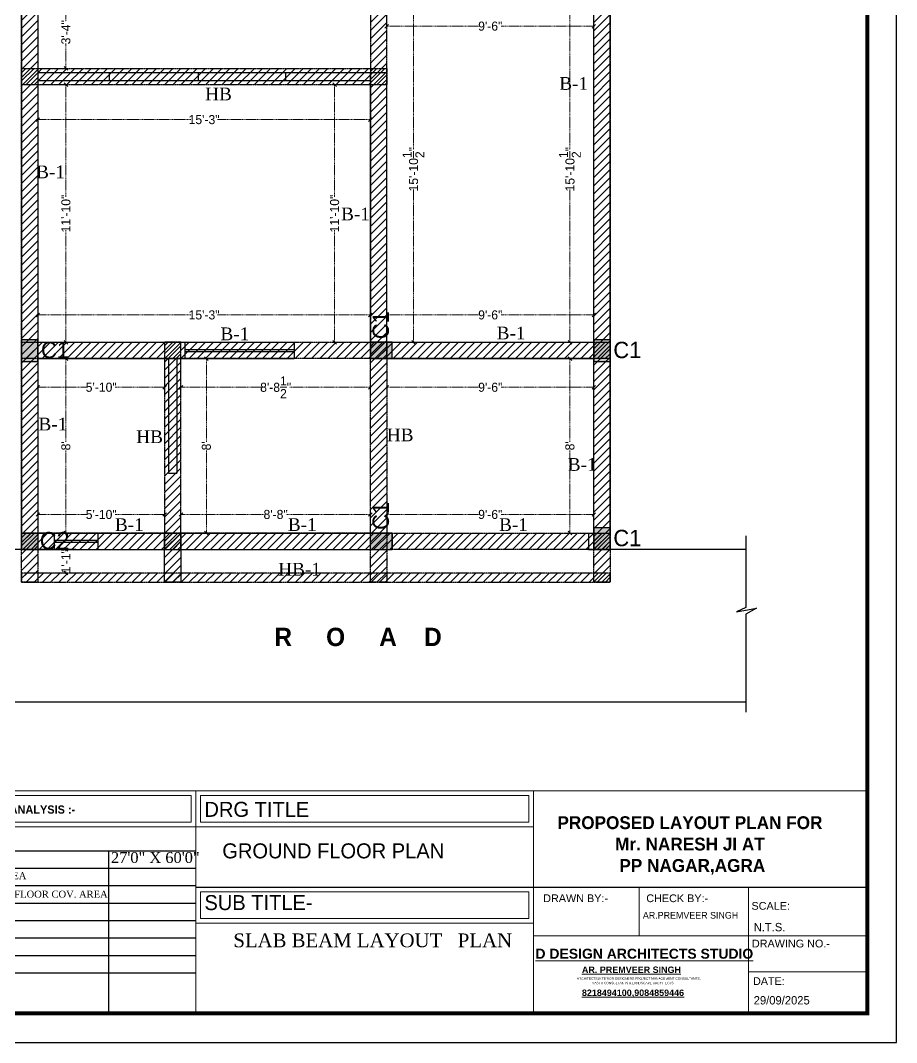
# Model space of a CAD drawing. Header units: millimetres. Extents: x -6808 to 215771, y -89660 to -16303.
# Drawn here: x 101114 to 101596, y -54457 to -53895 of the extents above; entities that cross this region are included whole.
import ezdxf

# ---------------------------------------------------------------- set-up
doc = ezdxf.new("R2010")
doc.units = ezdxf.units.MM
doc.header["$PDMODE"] = 35
for name, pattern in [('ACAD_ISO10W100', [18, 12, -3, 0, -3]), ('CENTER2', [1.125, 0.75, -0.125, 0.125, -0.125]), ('DASHED', [0.75, 0.5, -0.25])]:
    doc.linetypes.add(name, pattern=pattern)
doc.layers.get('0').update_dxf_attribs({"color": 8})
for name, color, linetype, lineweight in [('beam', 6, 'CENTER2', 30), ('col.center', 5, 'ACAD_ISO10W100', 15), ('column', 5, 'Continuous', 30), ('FORMAT LAAYER', 250, 'Continuous', 13)]:
    doc.layers.add(name, color=color, linetype=linetype, lineweight=lineweight)
doc.layers.add('Beam Text', color=6, linetype='Continuous')
doc.layers.add('FORMAT', color=7, linetype='Continuous')
doc.styles.add('cdim', font='arial.ttf')
doc.styles.add('HYPERMARTBORA0$0$SANSSERIFBOLD', font='sasb____.pfb', dxfattribs={"height": 0.2})
doc.styles.add('SAJ', font='eurr____.ttf')
doc.styles.get("Standard").update_dxf_attribs({"font": 'times.ttf'})
doc.styles.add('working', font='swissl.ttf')
doc.dimstyles.new('SAJ', dxfattribs={"dimtxt": 5, "dimasz": 2, "dimexe": 1, "dimexo": 1, "dimgap": 0.09375, "dimtad": 0, "dimdec": 1, "dimzin": 0, "dimdsep": 46, "dimlunit": 4, "dimtxsty": 'SAJ', "dimblk": 'OBLIQUE', "dimcen": 0.125, "dimdle": 0.375, "dimadec": 0, "dimazin": 0, "dimtfac": 1, "dimtdec": 1, "dimtofl": 0, "dimtmove": 0, "dimatfit": 3, "dimldrblk": 'OBLIQUE', "dimfxl": 1, "dimtolj": 1, "dimtzin": 0, "dimlwd": 5, "dimlwe": 5, "dimarcsym": 1})
pattern_1 = [(45, (2835.6205, -443.1885), (-2.24506403, 2.24506403), [])]
pattern_2 = [(45, (83481.934, -34885.1975), (-2.24506403, 2.24506403), [])]

# ---------------------------------------------------------------- blocks, each defined once
blk = doc.blocks.new('_Oblique')
at = {"color": 0, "linetype": 'ByBlock', "lineweight": -2}
blk.add_line((-0.5, -0.5), (0.5, 0.5), dxfattribs=at)
blk = doc.blocks.new('*D1902')
at = {"color": 0, "linetype": 'DASHED', "lineweight": 5, "transparency": 16777216}
for p, q in [((101113.36, -53465.97), (101089.65, -53465.97)), ((101090.65, -53465.6), (101090.65, -53816.92)), ((101090.65, -54186.35), (101090.65, -53835.02)), ((101113.36, -54185.97), (101089.65, -54185.97))]:
    blk.add_line(p, q, dxfattribs=at)
at = {"layer": 'Defpoints', "color": 0, "transparency": 16777216}
for p in [(101090.65, -53465.97), (101114.36, -53465.97), (101114.36, -54185.97)]:
    blk.add_point(p, dxfattribs=at)
at = {"color": 0, "lineweight": 5, "transparency": 16777216, "xscale": 2, "yscale": 2, "zscale": 2}
for p, rotation in [((101090.65, -53465.97), 90), ((101090.65, -54185.97), 270)]:
    blk.add_blockref('_Oblique', p, dxfattribs=dict(at, rotation=rotation))
at = {"color": 0, "transparency": 16777216, "insert": (101090.65, -53825.97), "char_height": 12, "attachment_point": 5, "rotation": 90, "style": 'SAJ'}
blk.add_mtext("\\A1;60'", dxfattribs=at)
blk = doc.blocks.new('c1')
at = {"layer": 'column'}
blk.add_hatch(color=256, dxfattribs=at).paths.add_polyline_path([(58376.49, -43564.36), (58385.49, -43564.36), (58385.49, -43552.36), (58376.49, -43552.36)])
for p, q in [((58376.49, -43552.36), (58376.49, -43564.36)), ((58376.49, -43552.36), (58385.49, -43552.36)), ((58385.49, -43564.36), (58385.49, -43552.36)), ((58376.49, -43564.36), (58385.49, -43564.36))]:
    blk.add_line(p, q, dxfattribs=at)
blk = doc.blocks.new('A$C32B276F4')
at = {"layer": 'column'}
blk.add_hatch(color=256, dxfattribs=at).paths.add_polyline_path([(9, 0), (9, 9), (0, 9), (0, 0)])
for p, q in [((0, 0), (0, 9)), ((0, 9), (9, 9)), ((9, 9), (9, 0)), ((9, 0), (0, 0))]:
    blk.add_line(p, q, dxfattribs=at)
at = {"layer": 'col.center', "linetype": 'ByBlock', "insert": (10.02, 9.59), "char_height": 9.6, "width": 293.6941, "attachment_point": 1, "style": 'SAJ'}
blk.add_mtext('\\A1;{\\fCentury Gothic|b0|i0|c0|p34;C2}', dxfattribs=at)
blk = doc.blocks.new('*D1869')
at = {"layer": 'Beam Text', "color": 0, "linetype": 'DASHED', "lineweight": 5, "transparency": 16777216}
for p, q in [((101416.2, -53881.1), (101416.2, -53965.86)), ((101428.36, -53881.47), (101415.2, -53881.47)), ((101416.2, -54072.35), (101416.2, -53987.58)), ((101428.36, -54071.97), (101415.2, -54071.97))]:
    blk.add_line(p, q, dxfattribs=at)
at = {"layer": 'Defpoints', "color": 0, "linetype": 'Continuous', "transparency": 16777216}
for p in [(101429.36, -53881.47), (101416.2, -54071.97), (101429.36, -54071.97)]:
    blk.add_point(p, dxfattribs=at)
at = {"layer": 'Beam Text', "color": 0, "linetype": 'Continuous', "lineweight": 5, "transparency": 16777216, "xscale": 2, "yscale": 2, "zscale": 2}
for p, rotation in [((101416.2, -53881.47), 90), ((101416.2, -54071.97), 270)]:
    blk.add_blockref('_Oblique', p, dxfattribs=dict(at, rotation=rotation))
at = {"layer": 'Beam Text', "color": 0, "linetype": 'Continuous', "lineweight": 18, "transparency": 16777216, "insert": (101416.2, -53976.72), "char_height": 5, "attachment_point": 5, "rotation": 90, "style": 'SAJ'}
blk.add_mtext('\\A1;15\'-10{\\H1x;\\S1/2;}"', dxfattribs=at)
blk = doc.blocks.new('*D1870')
at = {"layer": 'Beam Text', "color": 0, "linetype": 'DASHED', "lineweight": 5, "transparency": 16777216}
for p, q in [((101428.36, -54080.97), (101415.2, -54080.97)), ((101416.2, -54080.6), (101416.2, -54126.92)), ((101416.2, -54177.35), (101416.2, -54131.02)), ((101428.36, -54176.97), (101415.2, -54176.97))]:
    blk.add_line(p, q, dxfattribs=at)
at = {"layer": 'Defpoints', "color": 0, "linetype": 'Continuous', "transparency": 16777216}
for p in [(101429.36, -54080.97), (101416.2, -54176.97), (101429.36, -54176.97)]:
    blk.add_point(p, dxfattribs=at)
at = {"layer": 'Beam Text', "color": 0, "linetype": 'Continuous', "lineweight": 5, "transparency": 16777216, "xscale": 2, "yscale": 2, "zscale": 2}
for p, rotation in [((101416.2, -54080.97), 90), ((101416.2, -54176.97), 270)]:
    blk.add_blockref('_Oblique', p, dxfattribs=dict(at, rotation=rotation))
at = {"layer": 'Beam Text', "color": 0, "linetype": 'Continuous', "lineweight": 18, "transparency": 16777216, "insert": (101416.2, -54128.97), "char_height": 5, "attachment_point": 5, "rotation": 90, "style": 'SAJ'}
blk.add_mtext("\\A1;8'", dxfattribs=at)
blk = doc.blocks.new('*D1873')
at = {"layer": 'Beam Text', "color": 0, "linetype": 'DASHED', "lineweight": 5, "transparency": 16777216}
for p, q in [((101124.36, -53930.22), (101139.8, -53930.22)), ((101138.8, -53929.85), (101138.8, -53992.05)), ((101138.8, -54072.35), (101138.8, -54010.14)), ((101124.36, -54071.97), (101139.8, -54071.97))]:
    blk.add_line(p, q, dxfattribs=at)
at = {"layer": 'Defpoints', "color": 0, "linetype": 'Continuous', "transparency": 16777216}
for p in [(101123.36, -53930.22), (101123.36, -54071.97), (101138.8, -54071.97)]:
    blk.add_point(p, dxfattribs=at)
at = {"layer": 'Beam Text', "color": 0, "linetype": 'Continuous', "lineweight": 5, "transparency": 16777216, "xscale": 2, "yscale": 2, "zscale": 2}
for p, rotation in [((101138.8, -53930.22), 90), ((101138.8, -54071.97), 270)]:
    blk.add_blockref('_Oblique', p, dxfattribs=dict(at, rotation=rotation))
at = {"layer": 'Beam Text', "color": 0, "linetype": 'Continuous', "lineweight": 18, "transparency": 16777216, "insert": (101138.8, -54001.1), "char_height": 5, "attachment_point": 5, "rotation": 90, "style": 'SAJ'}
blk.add_mtext('\\A1;11\'-10"', dxfattribs=at)
blk = doc.blocks.new('*D1874')
at = {"layer": 'Beam Text', "color": 0, "linetype": 'DASHED', "lineweight": 5, "transparency": 16777216}
for p, q in [((101124.36, -54080.97), (101139.8, -54080.97)), ((101138.8, -54080.6), (101138.8, -54126.92)), ((101138.8, -54177.35), (101138.8, -54131.02)), ((101124.36, -54176.97), (101139.8, -54176.97))]:
    blk.add_line(p, q, dxfattribs=at)
at = {"layer": 'Defpoints', "color": 0, "linetype": 'Continuous', "transparency": 16777216}
for p in [(101123.36, -54080.97), (101123.36, -54176.97), (101138.8, -54176.97)]:
    blk.add_point(p, dxfattribs=at)
at = {"layer": 'Beam Text', "color": 0, "linetype": 'Continuous', "lineweight": 5, "transparency": 16777216, "xscale": 2, "yscale": 2, "zscale": 2}
for p, rotation in [((101138.8, -54080.97), 90), ((101138.8, -54176.97), 270)]:
    blk.add_blockref('_Oblique', p, dxfattribs=dict(at, rotation=rotation))
at = {"layer": 'Beam Text', "color": 0, "linetype": 'Continuous', "lineweight": 18, "transparency": 16777216, "insert": (101138.8, -54128.97), "char_height": 5, "attachment_point": 5, "rotation": 90, "style": 'SAJ'}
blk.add_mtext("\\A1;8'", dxfattribs=at)
blk = doc.blocks.new('*D1875')
at = {"layer": 'Beam Text', "color": 0, "linetype": 'DASHED', "lineweight": 5, "transparency": 16777216}
for p, q in [((101122.98, -54166.76), (101150.49, -54166.76)), ((101123.36, -54175.97), (101123.36, -54165.76)), ((101193.48, -54166.76), (101165.98, -54166.76)), ((101193.11, -54175.97), (101193.11, -54165.76))]:
    blk.add_line(p, q, dxfattribs=at)
at = {"layer": 'Defpoints', "color": 0, "linetype": 'Continuous', "transparency": 16777216}
for p in [(101193.11, -54166.76), (101123.36, -54176.97), (101193.11, -54176.97)]:
    blk.add_point(p, dxfattribs=at)
at = {"layer": 'Beam Text', "color": 0, "linetype": 'Continuous', "lineweight": 5, "transparency": 16777216, "xscale": 2, "yscale": 2, "zscale": 2, "rotation": 180}
blk.add_blockref('_Oblique', (101123.36, -54166.76), dxfattribs=at)
at = {"layer": 'Beam Text', "color": 0, "linetype": 'Continuous', "lineweight": 5, "transparency": 16777216, "xscale": 2, "yscale": 2, "zscale": 2}
blk.add_blockref('_Oblique', (101193.11, -54166.76), dxfattribs=at)
at = {"layer": 'Beam Text', "color": 0, "linetype": 'Continuous', "lineweight": 18, "transparency": 16777216, "insert": (101158.23, -54166.76), "char_height": 5, "attachment_point": 5, "style": 'SAJ'}
blk.add_mtext('\\A1;5\'-10"', dxfattribs=at)
blk = doc.blocks.new('*D1876')
at = {"layer": 'Beam Text', "color": 0, "linetype": 'DASHED', "lineweight": 5, "transparency": 16777216}
for p, q in [((101315.36, -54081.97), (101315.36, -54097.75)), ((101429.36, -54081.97), (101429.36, -54097.75)), ((101314.98, -54096.75), (101366.39, -54096.75)), ((101429.73, -54096.75), (101378.33, -54096.75))]:
    blk.add_line(p, q, dxfattribs=at)
at = {"layer": 'Defpoints', "color": 0, "linetype": 'Continuous', "transparency": 16777216}
for p in [(101315.36, -54080.97), (101429.36, -54080.97), (101429.36, -54096.75)]:
    blk.add_point(p, dxfattribs=at)
at = {"layer": 'Beam Text', "color": 0, "linetype": 'Continuous', "lineweight": 5, "transparency": 16777216, "xscale": 2, "yscale": 2, "zscale": 2, "rotation": 180}
blk.add_blockref('_Oblique', (101315.36, -54096.75), dxfattribs=at)
at = {"layer": 'Beam Text', "color": 0, "linetype": 'Continuous', "lineweight": 5, "transparency": 16777216, "xscale": 2, "yscale": 2, "zscale": 2}
blk.add_blockref('_Oblique', (101429.36, -54096.75), dxfattribs=at)
at = {"layer": 'Beam Text', "color": 0, "linetype": 'Continuous', "lineweight": 18, "transparency": 16777216, "insert": (101372.36, -54096.75), "char_height": 5, "attachment_point": 5, "style": 'SAJ'}
blk.add_mtext('\\A1;9\'-6"', dxfattribs=at)
blk = doc.blocks.new('*D1877')
at = {"layer": 'Beam Text', "color": 0, "linetype": 'DASHED', "lineweight": 5, "transparency": 16777216}
for p, q in [((101315.36, -53882.47), (101315.36, -53899)), ((101429.36, -53882.47), (101429.36, -53899)), ((101314.98, -53898), (101366.39, -53898)), ((101429.73, -53898), (101378.33, -53898))]:
    blk.add_line(p, q, dxfattribs=at)
at = {"layer": 'Defpoints', "color": 0, "linetype": 'Continuous', "transparency": 16777216}
for p in [(101315.36, -53881.47), (101429.36, -53881.47), (101429.36, -53898)]:
    blk.add_point(p, dxfattribs=at)
at = {"layer": 'Beam Text', "color": 0, "linetype": 'Continuous', "lineweight": 5, "transparency": 16777216, "xscale": 2, "yscale": 2, "zscale": 2, "rotation": 180}
blk.add_blockref('_Oblique', (101315.36, -53898), dxfattribs=at)
at = {"layer": 'Beam Text', "color": 0, "linetype": 'Continuous', "lineweight": 5, "transparency": 16777216, "xscale": 2, "yscale": 2, "zscale": 2}
blk.add_blockref('_Oblique', (101429.36, -53898), dxfattribs=at)
at = {"layer": 'Beam Text', "color": 0, "linetype": 'Continuous', "lineweight": 18, "transparency": 16777216, "insert": (101372.36, -53898), "char_height": 5, "attachment_point": 5, "style": 'SAJ'}
blk.add_mtext('\\A1;9\'-6"', dxfattribs=at)
blk = doc.blocks.new('*D1878')
at = {"layer": 'Beam Text', "color": 0, "linetype": 'DASHED', "lineweight": 5, "transparency": 16777216}
for p, q in [((101123.36, -53931.22), (101123.36, -53950.44)), ((101306.36, -53931.22), (101306.36, -53950.44)), ((101122.98, -53949.44), (101207.57, -53949.44)), ((101306.73, -53949.44), (101222.14, -53949.44))]:
    blk.add_line(p, q, dxfattribs=at)
at = {"layer": 'Defpoints', "color": 0, "linetype": 'Continuous', "transparency": 16777216}
for p in [(101123.36, -53930.22), (101306.36, -53930.22), (101306.36, -53949.44)]:
    blk.add_point(p, dxfattribs=at)
at = {"layer": 'Beam Text', "color": 0, "linetype": 'Continuous', "lineweight": 5, "transparency": 16777216, "xscale": 2, "yscale": 2, "zscale": 2, "rotation": 180}
blk.add_blockref('_Oblique', (101123.36, -53949.44), dxfattribs=at)
at = {"layer": 'Beam Text', "color": 0, "linetype": 'Continuous', "lineweight": 5, "transparency": 16777216, "xscale": 2, "yscale": 2, "zscale": 2}
blk.add_blockref('_Oblique', (101306.36, -53949.44), dxfattribs=at)
at = {"layer": 'Beam Text', "color": 0, "linetype": 'Continuous', "lineweight": 18, "transparency": 16777216, "insert": (101214.86, -53949.44), "char_height": 5, "attachment_point": 5, "style": 'SAJ'}
blk.add_mtext('\\A1;15\'-3"', dxfattribs=at)
blk = doc.blocks.new('*D1879')
at = {"layer": 'Beam Text', "color": 0, "linetype": 'DASHED', "lineweight": 5, "transparency": 16777216}
for p, q in [((101305.36, -53930.22), (101285.7, -53930.22)), ((101286.7, -53929.85), (101286.7, -53992.05)), ((101286.7, -54072.35), (101286.7, -54010.14)), ((101305.36, -54071.97), (101285.7, -54071.97))]:
    blk.add_line(p, q, dxfattribs=at)
at = {"layer": 'Defpoints', "color": 0, "linetype": 'Continuous', "transparency": 16777216}
for p in [(101306.36, -53930.22), (101286.7, -54071.97), (101306.36, -54071.97)]:
    blk.add_point(p, dxfattribs=at)
at = {"layer": 'Beam Text', "color": 0, "linetype": 'Continuous', "lineweight": 5, "transparency": 16777216, "xscale": 2, "yscale": 2, "zscale": 2}
for p, rotation in [((101286.7, -53930.22), 90), ((101286.7, -54071.97), 270)]:
    blk.add_blockref('_Oblique', p, dxfattribs=dict(at, rotation=rotation))
at = {"layer": 'Beam Text', "color": 0, "linetype": 'Continuous', "lineweight": 18, "transparency": 16777216, "insert": (101286.7, -54001.1), "char_height": 5, "attachment_point": 5, "rotation": 90, "style": 'SAJ'}
blk.add_mtext('\\A1;11\'-10"', dxfattribs=at)
blk = doc.blocks.new('*D1880')
at = {"layer": 'Beam Text', "color": 0, "linetype": 'DASHED', "lineweight": 5, "transparency": 16777216}
for p, q in [((101330.11, -53881.1), (101330.11, -53965.86)), ((101316.36, -53881.47), (101331.11, -53881.47)), ((101330.11, -54072.35), (101330.11, -53987.58)), ((101316.36, -54071.97), (101331.11, -54071.97))]:
    blk.add_line(p, q, dxfattribs=at)
at = {"layer": 'Defpoints', "color": 0, "linetype": 'Continuous', "transparency": 16777216}
for p in [(101315.36, -53881.47), (101315.36, -54071.97), (101330.11, -54071.97)]:
    blk.add_point(p, dxfattribs=at)
at = {"layer": 'Beam Text', "color": 0, "linetype": 'Continuous', "lineweight": 5, "transparency": 16777216, "xscale": 2, "yscale": 2, "zscale": 2}
for p, rotation in [((101330.11, -53881.47), 90), ((101330.11, -54071.97), 270)]:
    blk.add_blockref('_Oblique', p, dxfattribs=dict(at, rotation=rotation))
at = {"layer": 'Beam Text', "color": 0, "linetype": 'Continuous', "lineweight": 18, "transparency": 16777216, "insert": (101330.11, -53976.72), "char_height": 5, "attachment_point": 5, "rotation": 90, "style": 'SAJ'}
blk.add_mtext('\\A1;15\'-10{\\H1x;\\S1/2;}"', dxfattribs=at)
blk = doc.blocks.new('*D1890')
at = {"layer": 'Beam Text', "color": 0, "linetype": 'DASHED', "lineweight": 5, "transparency": 16777216}
for p, q in [((101138.8, -53881.1), (101138.8, -53895.36)), ((101124.36, -53881.47), (101139.8, -53881.47)), ((101138.8, -53921.6), (101138.8, -53907.33)), ((101124.36, -53921.22), (101139.8, -53921.22))]:
    blk.add_line(p, q, dxfattribs=at)
at = {"layer": 'Defpoints', "color": 0, "linetype": 'Continuous', "transparency": 16777216}
for p in [(101123.36, -53881.47), (101123.36, -53921.22), (101138.8, -53921.22)]:
    blk.add_point(p, dxfattribs=at)
at = {"layer": 'Beam Text', "color": 0, "linetype": 'Continuous', "lineweight": 5, "transparency": 16777216, "xscale": 2, "yscale": 2, "zscale": 2}
for p, rotation in [((101138.8, -53881.47), 90), ((101138.8, -53921.22), 270)]:
    blk.add_blockref('_Oblique', p, dxfattribs=dict(at, rotation=rotation))
at = {"layer": 'Beam Text', "color": 0, "linetype": 'Continuous', "lineweight": 18, "transparency": 16777216, "insert": (101138.8, -53901.35), "char_height": 5, "attachment_point": 5, "rotation": 90, "style": 'SAJ'}
blk.add_mtext('\\A1;3\'-4"', dxfattribs=at)
blk = doc.blocks.new('*D1892')
at = {"layer": 'Beam Text', "color": 0, "linetype": 'DASHED', "lineweight": 5, "transparency": 16777216}
for p, q in [((101122.98, -54056.93), (101207.57, -54056.93)), ((101123.36, -54070.97), (101123.36, -54055.93)), ((101306.73, -54056.93), (101222.14, -54056.93)), ((101306.36, -54070.97), (101306.36, -54055.93))]:
    blk.add_line(p, q, dxfattribs=at)
at = {"layer": 'Defpoints', "color": 0, "linetype": 'Continuous', "transparency": 16777216}
for p in [(101306.36, -54056.93), (101123.36, -54071.97), (101306.36, -54071.97)]:
    blk.add_point(p, dxfattribs=at)
at = {"layer": 'Beam Text', "color": 0, "linetype": 'Continuous', "lineweight": 5, "transparency": 16777216, "xscale": 2, "yscale": 2, "zscale": 2, "rotation": 180}
blk.add_blockref('_Oblique', (101123.36, -54056.93), dxfattribs=at)
at = {"layer": 'Beam Text', "color": 0, "linetype": 'Continuous', "lineweight": 5, "transparency": 16777216, "xscale": 2, "yscale": 2, "zscale": 2}
blk.add_blockref('_Oblique', (101306.36, -54056.93), dxfattribs=at)
at = {"layer": 'Beam Text', "color": 0, "linetype": 'Continuous', "lineweight": 18, "transparency": 16777216, "insert": (101214.86, -54056.93), "char_height": 5, "attachment_point": 5, "style": 'SAJ'}
blk.add_mtext('\\A1;15\'-3"', dxfattribs=at)
blk = doc.blocks.new('*D1893')
at = {"layer": 'Beam Text', "color": 0, "linetype": 'DASHED', "lineweight": 5, "transparency": 16777216}
for p, q in [((101314.98, -54056.93), (101366.39, -54056.93)), ((101315.36, -54070.97), (101315.36, -54055.93)), ((101429.73, -54056.93), (101378.33, -54056.93)), ((101429.36, -54070.97), (101429.36, -54055.93))]:
    blk.add_line(p, q, dxfattribs=at)
at = {"layer": 'Defpoints', "color": 0, "linetype": 'Continuous', "transparency": 16777216}
for p in [(101429.36, -54056.93), (101315.36, -54071.97), (101429.36, -54071.97)]:
    blk.add_point(p, dxfattribs=at)
at = {"layer": 'Beam Text', "color": 0, "linetype": 'Continuous', "lineweight": 5, "transparency": 16777216, "xscale": 2, "yscale": 2, "zscale": 2, "rotation": 180}
blk.add_blockref('_Oblique', (101315.36, -54056.93), dxfattribs=at)
at = {"layer": 'Beam Text', "color": 0, "linetype": 'Continuous', "lineweight": 5, "transparency": 16777216, "xscale": 2, "yscale": 2, "zscale": 2}
blk.add_blockref('_Oblique', (101429.36, -54056.93), dxfattribs=at)
at = {"layer": 'Beam Text', "color": 0, "linetype": 'Continuous', "lineweight": 18, "transparency": 16777216, "insert": (101372.36, -54056.93), "char_height": 5, "attachment_point": 5, "style": 'SAJ'}
blk.add_mtext('\\A1;9\'-6"', dxfattribs=at)
blk = doc.blocks.new('*D1894')
at = {"layer": 'Beam Text', "color": 0, "linetype": 'DASHED', "lineweight": 5, "transparency": 16777216}
for p, q in [((101202.11, -54081.97), (101202.11, -54097.75)), ((101306.36, -54081.97), (101306.36, -54097.75)), ((101201.73, -54096.75), (101246.47, -54096.75)), ((101306.73, -54096.75), (101261.99, -54096.75))]:
    blk.add_line(p, q, dxfattribs=at)
at = {"layer": 'Defpoints', "color": 0, "linetype": 'Continuous', "transparency": 16777216}
for p in [(101202.11, -54080.97), (101306.36, -54080.97), (101306.36, -54096.75)]:
    blk.add_point(p, dxfattribs=at)
at = {"layer": 'Beam Text', "color": 0, "linetype": 'Continuous', "lineweight": 5, "transparency": 16777216, "xscale": 2, "yscale": 2, "zscale": 2, "rotation": 180}
blk.add_blockref('_Oblique', (101202.11, -54096.75), dxfattribs=at)
at = {"layer": 'Beam Text', "color": 0, "linetype": 'Continuous', "lineweight": 5, "transparency": 16777216, "xscale": 2, "yscale": 2, "zscale": 2}
blk.add_blockref('_Oblique', (101306.36, -54096.75), dxfattribs=at)
at = {"layer": 'Beam Text', "color": 0, "linetype": 'Continuous', "lineweight": 18, "transparency": 16777216, "insert": (101254.23, -54096.75), "char_height": 5, "attachment_point": 5, "style": 'SAJ'}
blk.add_mtext('\\A1;8\'-8{\\H1x;\\S1/2;}"', dxfattribs=at)
blk = doc.blocks.new('*D1895')
at = {"layer": 'Beam Text', "color": 0, "linetype": 'DASHED', "lineweight": 5, "transparency": 16777216}
for p, q in [((101203.11, -54080.97), (101217.12, -54080.97)), ((101216.12, -54080.6), (101216.12, -54126.92)), ((101216.12, -54177.35), (101216.12, -54131.02)), ((101203.11, -54176.97), (101217.12, -54176.97))]:
    blk.add_line(p, q, dxfattribs=at)
at = {"layer": 'Defpoints', "color": 0, "linetype": 'Continuous', "transparency": 16777216}
for p in [(101202.11, -54080.97), (101202.11, -54176.97), (101216.12, -54176.97)]:
    blk.add_point(p, dxfattribs=at)
at = {"layer": 'Beam Text', "color": 0, "linetype": 'Continuous', "lineweight": 5, "transparency": 16777216, "xscale": 2, "yscale": 2, "zscale": 2}
for p, rotation in [((101216.12, -54080.97), 90), ((101216.12, -54176.97), 270)]:
    blk.add_blockref('_Oblique', p, dxfattribs=dict(at, rotation=rotation))
at = {"layer": 'Beam Text', "color": 0, "linetype": 'Continuous', "lineweight": 18, "transparency": 16777216, "insert": (101216.12, -54128.97), "char_height": 5, "attachment_point": 5, "rotation": 90, "style": 'SAJ'}
blk.add_mtext("\\A1;8'", dxfattribs=at)
blk = doc.blocks.new('*D1896')
at = {"layer": 'Beam Text', "color": 0, "linetype": 'DASHED', "lineweight": 5, "transparency": 16777216}
for p, q in [((101123.36, -54081.97), (101123.36, -54097.75)), ((101193.11, -54081.97), (101193.11, -54097.75)), ((101122.98, -54096.75), (101150.49, -54096.75)), ((101193.48, -54096.75), (101165.98, -54096.75))]:
    blk.add_line(p, q, dxfattribs=at)
at = {"layer": 'Defpoints', "color": 0, "linetype": 'Continuous', "transparency": 16777216}
for p in [(101123.36, -54080.97), (101193.11, -54080.97), (101193.11, -54096.75)]:
    blk.add_point(p, dxfattribs=at)
at = {"layer": 'Beam Text', "color": 0, "linetype": 'Continuous', "lineweight": 5, "transparency": 16777216, "xscale": 2, "yscale": 2, "zscale": 2, "rotation": 180}
blk.add_blockref('_Oblique', (101123.36, -54096.75), dxfattribs=at)
at = {"layer": 'Beam Text', "color": 0, "linetype": 'Continuous', "lineweight": 5, "transparency": 16777216, "xscale": 2, "yscale": 2, "zscale": 2}
blk.add_blockref('_Oblique', (101193.11, -54096.75), dxfattribs=at)
at = {"layer": 'Beam Text', "color": 0, "linetype": 'Continuous', "lineweight": 18, "transparency": 16777216, "insert": (101158.23, -54096.75), "char_height": 5, "attachment_point": 5, "style": 'SAJ'}
blk.add_mtext('\\A1;5\'-10"', dxfattribs=at)
blk = doc.blocks.new('*D1897')
at = {"layer": 'Beam Text', "color": 0, "linetype": 'DASHED', "lineweight": 5, "transparency": 16777216}
for p, q in [((101201.73, -54166.76), (101248.29, -54166.76)), ((101202.11, -54175.97), (101202.11, -54165.76)), ((101306.73, -54166.76), (101260.18, -54166.76)), ((101306.36, -54175.97), (101306.36, -54165.76))]:
    blk.add_line(p, q, dxfattribs=at)
at = {"layer": 'Defpoints', "color": 0, "linetype": 'Continuous', "transparency": 16777216}
for p in [(101202.11, -54166.76), (101202.11, -54176.97), (101306.36, -54176.97)]:
    blk.add_point(p, dxfattribs=at)
at = {"layer": 'Beam Text', "color": 0, "linetype": 'Continuous', "lineweight": 5, "transparency": 16777216, "xscale": 2, "yscale": 2, "zscale": 2, "rotation": 180}
blk.add_blockref('_Oblique', (101202.11, -54166.76), dxfattribs=at)
at = {"layer": 'Beam Text', "color": 0, "linetype": 'Continuous', "lineweight": 5, "transparency": 16777216, "xscale": 2, "yscale": 2, "zscale": 2}
blk.add_blockref('_Oblique', (101306.36, -54166.76), dxfattribs=at)
at = {"layer": 'Beam Text', "color": 0, "linetype": 'Continuous', "lineweight": 18, "transparency": 16777216, "insert": (101254.23, -54166.76), "char_height": 5, "attachment_point": 5, "style": 'SAJ'}
blk.add_mtext('\\A1;8\'-8"', dxfattribs=at)
blk = doc.blocks.new('*D1898')
at = {"layer": 'Beam Text', "color": 0, "linetype": 'DASHED', "lineweight": 5, "transparency": 16777216}
for p, q in [((101314.98, -54166.76), (101366.39, -54166.76)), ((101315.36, -54175.97), (101315.36, -54165.76)), ((101429.73, -54166.76), (101378.33, -54166.76)), ((101429.36, -54175.97), (101429.36, -54165.76))]:
    blk.add_line(p, q, dxfattribs=at)
at = {"layer": 'Defpoints', "color": 0, "linetype": 'Continuous', "transparency": 16777216}
for p in [(101315.36, -54166.76), (101315.36, -54176.97), (101429.36, -54176.97)]:
    blk.add_point(p, dxfattribs=at)
at = {"layer": 'Beam Text', "color": 0, "linetype": 'Continuous', "lineweight": 5, "transparency": 16777216, "xscale": 2, "yscale": 2, "zscale": 2, "rotation": 180}
blk.add_blockref('_Oblique', (101315.36, -54166.76), dxfattribs=at)
at = {"layer": 'Beam Text', "color": 0, "linetype": 'Continuous', "lineweight": 5, "transparency": 16777216, "xscale": 2, "yscale": 2, "zscale": 2}
blk.add_blockref('_Oblique', (101429.36, -54166.76), dxfattribs=at)
at = {"layer": 'Beam Text', "color": 0, "linetype": 'Continuous', "lineweight": 18, "transparency": 16777216, "insert": (101372.36, -54166.76), "char_height": 5, "attachment_point": 5, "style": 'SAJ'}
blk.add_mtext('\\A1;9\'-6"', dxfattribs=at)
blk = doc.blocks.new('*D1900')
at = {"layer": 'Beam Text', "color": 0, "linetype": 'DASHED', "lineweight": 5, "transparency": 16777216}
for p, q in [((101124.36, -54185.97), (101139.8, -54185.97)), ((101138.8, -54185.6), (101138.8, -54186.95)), ((101124.36, -54198.97), (101139.8, -54198.97)), ((101138.8, -54199.35), (101138.8, -54197.99))]:
    blk.add_line(p, q, dxfattribs=at)
at = {"layer": 'Defpoints', "color": 0, "linetype": 'Continuous', "transparency": 16777216}
for p in [(101123.36, -54185.97), (101123.36, -54198.97), (101138.8, -54198.97)]:
    blk.add_point(p, dxfattribs=at)
at = {"layer": 'Beam Text', "color": 0, "linetype": 'Continuous', "lineweight": 5, "transparency": 16777216, "xscale": 2, "yscale": 2, "zscale": 2}
for p, rotation in [((101138.8, -54185.97), 90), ((101138.8, -54198.97), 270)]:
    blk.add_blockref('_Oblique', p, dxfattribs=dict(at, rotation=rotation))
at = {"layer": 'Beam Text', "color": 0, "linetype": 'Continuous', "lineweight": 18, "transparency": 16777216, "insert": (101138.8, -54192.47), "char_height": 5, "attachment_point": 5, "rotation": 90, "style": 'SAJ'}
blk.add_mtext('\\A1;1\'-1"', dxfattribs=at)

msp = doc.modelspace()

# ---------------------------------------------------------------- hatches: boundary and pattern name
at = {"layer": 'beam', "linetype": 'Continuous', "lineweight": 18}
h = msp.add_hatch(dxfattribs=at)
h.set_pattern_fill('ANSI31', color=256, style=0)
h.set_pattern_definition(pattern_1)
h.paths.add_polyline_path([(101123.358, -53465.97), (101114.358, -53465.97), (101114.358, -54185.97), (101123.358, -54185.97)])
h = msp.add_hatch(dxfattribs=at)
h.set_pattern_fill('ANSI31', color=256, style=0)
h.set_pattern_definition(pattern_2)
h.paths.add_polyline_path([(101438.358, -53465.97), (101429.358, -53465.97), (101429.358, -54185.97), (101438.358, -54185.97)])
h = msp.add_hatch(dxfattribs=at)
h.set_pattern_fill('ANSI31', color=256, style=0)
h.set_pattern_definition(pattern_1)
h.paths.add_polyline_path([(101315.358, -53872.47), (101306.358, -53872.47), (101306.358, -54080.97), (101315.358, -54080.97)])
h = msp.add_hatch(dxfattribs=at)
h.set_pattern_fill('ANSI31', color=252, style=0)
h.set_pattern_definition(pattern_2)
h.paths.add_polyline_path([(101114.358, -53921.22), (101114.358, -53930.22), (101315.358, -53930.22), (101315.358, -53921.22)])
h = msp.add_hatch(dxfattribs=at)
h.set_pattern_fill('ANSI31', color=256, style=0)
h.set_pattern_definition(pattern_1)
h.paths.add_polyline_path([(101438.358, -54071.97), (101114.358, -54071.97), (101114.358, -54080.97), (101438.358, -54080.97)])
h = msp.add_hatch(dxfattribs=at)
h.set_pattern_fill('ANSI31', color=252, style=0)
h.set_pattern_definition(pattern_2)
h.paths.add_polyline_path([(101202.108, -54071.97), (101193.108, -54071.97), (101193.108, -54185.97), (101202.108, -54185.97)])
h = msp.add_hatch(dxfattribs=at)
h.set_pattern_fill('ANSI31', color=252, style=0)
h.set_pattern_definition([(45, (2479.6216, -443.1885), (-2.24506403, 2.24506403), [])])
h.paths.add_polyline_path([(101315.358, -54071.97), (101306.358, -54071.97), (101306.358, -54203.97), (101315.358, -54203.97)])
h = msp.add_hatch(dxfattribs=at)
h.set_pattern_fill('ANSI31', color=256, style=0)
h.set_pattern_definition(pattern_1)
h.paths.add_polyline_path([(101318.358, -54176.97), (101114.358, -54176.97), (101114.358, -54185.97), (101318.358, -54185.97)])
h = msp.add_hatch(dxfattribs=at)
h.set_pattern_fill('ANSI31', color=252, style=0)
h.set_pattern_definition(pattern_2)
h.paths.add_polyline_path([(101123.358, -54176.97), (101114.358, -54176.97), (101114.358, -54203.97), (101123.358, -54203.97)])
h = msp.add_hatch(dxfattribs=at)
h.set_pattern_fill('ANSI31', color=252, style=0)
h.set_pattern_definition([(45, (2914.3705, -397.477), (-2.24506403, 2.24506403), [])])
h.paths.add_polyline_path([(101202.108, -54176.97), (101193.108, -54176.97), (101193.108, -54203.97), (101202.108, -54203.97)])
h = msp.add_hatch(dxfattribs=at)
h.set_pattern_fill('ANSI31', color=256, style=0)
h.set_pattern_definition(pattern_1)
h.paths.add_polyline_path([(101438.358, -54176.97), (101318.358, -54176.97), (101318.358, -54185.97), (101438.358, -54185.97)])
h = msp.add_hatch(dxfattribs=at)
h.set_pattern_fill('ANSI31', color=252, style=0)
h.set_pattern_definition([(45, (3150.6205, -397.477), (-2.24506403, 2.24506403), [])])
h.paths.add_polyline_path([(101438.358, -54176.97), (101429.358, -54176.97), (101429.358, -54203.97), (101438.358, -54203.97)])
h = msp.add_hatch(dxfattribs=at)
h.set_pattern_fill('ANSI31', color=252, style=0)
h.set_pattern_definition(pattern_2)
h.paths.add_polyline_path([(101438.358, -54198.97), (101114.358, -54198.97), (101114.358, -54203.97), (101438.358, -54203.97)])

# ---------------------------------------------------------------- linework, layer by layer
for p, q in [((101123.358, -53474.97), (101123.358, -54176.97)), ((101429.358, -54176.97), (101429.358, -53474.97)), ((101123.358, -53923.47), (101211.858, -53923.47)), ((101162.701, -53923.47), (101162.701, -53927.97)), ((101211.858, -53927.97), (101211.858, -53923.47)), ((101211.858, -53923.47), (101259.858, -53923.47)), ((101259.858, -53923.47), (101306.358, -53923.47)), ((101259.858, -53927.97), (101259.858, -53923.47)), ((101306.358, -54071.97), (101306.358, -53923.47)), ((101306.358, -53923.47), (101315.358, -53923.47)), ((101315.358, -54080.97), (101315.358, -53923.47)), ((101123.358, -53927.97), (101211.858, -53927.97)), ((101211.858, -53927.97), (101259.858, -53927.97)), ((101259.858, -53927.97), (101306.358, -53927.97)), ((101123.358, -54071.97), (101204.358, -54071.97)), ((101204.358, -54080.97), (101204.358, -54071.97)), ((101204.358, -54071.97), (101264.358, -54071.97)), ((101264.358, -54071.97), (101264.358, -54080.97)), ((101306.358, -54071.97), (101306.358, -54080.97)), ((101315.358, -54071.97), (101429.358, -54071.97)), ((101204.358, -54075.97), (101264.358, -54075.97)), ((101204.358, -54076.97), (101264.358, -54076.97)), ((101123.358, -54080.97), (101204.358, -54080.97)), ((101195.358, -54080.97), (101195.358, -54143.97)), ((101199.858, -54080.97), (101199.858, -54143.97)), ((101204.358, -54080.97), (101264.358, -54080.97)), ((101306.358, -54080.97), (101315.358, -54080.97)), ((101315.358, -54080.97), (101429.358, -54080.97)), ((101195.358, -54143.97), (101199.858, -54143.97)), ((101123.358, -54176.97), (101132.358, -54176.97)), ((101132.358, -54176.97), (101132.358, -54185.97)), ((101132.358, -54176.97), (101156.358, -54176.97)), ((101156.358, -54176.97), (101318.358, -54176.97)), ((101156.358, -54176.97), (101156.358, -54185.97)), ((101318.358, -54176.97), (101318.358, -54185.97)), ((101426.358, -54176.97), (101429.358, -54176.97)), ((101426.358, -54176.97), (101426.358, -54185.97)), ((101132.358, -54180.97), (101156.358, -54180.97)), ((101132.358, -54181.97), (101156.358, -54181.97)), ((101132.358, -54185.97), (101156.358, -54185.97))]:
    msp.add_line(p, q)
for points in [[(101426.358, -54185.97), (101438.358, -54185.97), (101438.358, -53465.97), (101114.358, -53465.97), (101114.358, -54185.97), (101132.358, -54185.97)], [(101512.968, -54178.454), (101512.968, -54218.011), (101507.794, -54220.407), (101518.83, -54218.222), (101512.999, -54221.677), (101512.999, -54275.595)], [(101144.358, -54185.97), (101073.154, -54185.97)], [(101156.358, -54185.97), (101318.358, -54185.97)], [(101512.968, -54185.97), (101437.346, -54185.97)], [(101512.999, -54269.97), (101073.185, -54269.97)]]:
    msp.add_lwpolyline(points)
msp.add_lwpolyline([(101193.108, -54176.97), (101202.108, -54176.97), (101202.108, -54203.97), (101193.108, -54203.97)], close=True)
at = {"layer": 'beam'}
for points in [[(101114.358, -53465.97), (101123.358, -53465.97), (101123.358, -54185.97), (101114.358, -54185.97)], [(101429.358, -53465.97), (101438.358, -53465.97), (101438.358, -54185.97), (101429.358, -54185.97)], [(101306.358, -54080.97), (101315.358, -54080.97), (101315.358, -53872.47), (101306.358, -53872.47)], [(101114.358, -54071.97), (101438.358, -54071.97), (101438.358, -54080.97), (101114.358, -54080.97)], [(101114.358, -54185.97), (101318.358, -54185.97), (101318.358, -54176.97), (101114.358, -54176.97)], [(101318.358, -54176.97), (101438.358, -54176.97), (101438.358, -54185.97), (101318.358, -54185.97)]]:
    msp.add_lwpolyline(points, close=True, dxfattribs=at)
at = {"layer": 'beam', "color": 252}
for points in [[(101114.358, -53921.22), (101315.358, -53921.22), (101315.358, -53930.22), (101114.358, -53930.22)], [(101193.108, -54185.97), (101202.108, -54185.97), (101202.108, -54071.97), (101193.108, -54071.97)], [(101306.358, -54071.97), (101315.358, -54071.97), (101315.358, -54203.97), (101306.358, -54203.97)], [(101114.358, -54176.97), (101123.358, -54176.97), (101123.358, -54203.97), (101114.358, -54203.97)], [(101429.358, -54176.97), (101438.358, -54176.97), (101438.358, -54203.97), (101429.358, -54203.97)], [(101114.358, -54203.97), (101438.358, -54203.97), (101438.358, -54198.97), (101114.358, -54198.97)]]:
    msp.add_lwpolyline(points, close=True, dxfattribs=at)
at = {"layer": 'FORMAT', "lineweight": 18}
msp.add_line((101210.33, -54338.647), (101210.33, -54318.822), dxfattribs=at)
at = {"layer": 'FORMAT', "linetype": 'ByBlock'}
for p, q in [((100952.614, -54351.814), (101210.33, -54351.814)), ((100952.614, -54361.418), (101210.33, -54361.418)), ((100952.614, -54371.022), (101210.33, -54371.022)), ((100952.614, -54380.626), (101210.33, -54380.626)), ((100952.614, -54390.23), (101210.33, -54390.23)), ((100952.614, -54399.835), (101210.33, -54399.835)), ((100952.614, -54409.439), (101210.33, -54409.439)), ((100952.614, -54419.043), (101210.33, -54419.043))]:
    msp.add_line(p, q, dxfattribs=at)
at = {"layer": 'FORMAT'}
msp.add_line((101162.504, -54441.313), (101162.504, -54351.814), dxfattribs=at)
at = {"layer": 'FORMAT', "ltscale": 2}
msp.add_line((101210.33, -54371.785), (101579.888, -54371.785), dxfattribs=at)
at = {"layer": 'FORMAT', "lineweight": 13, "ltscale": 20}
for p, q in [((101454.224, -54371.785), (101454.224, -54398.727)), ((101514.394, -54418.392), (101579.888, -54418.392))]:
    msp.add_line(p, q, dxfattribs=at)
at = {"layer": 'FORMAT', "color": 0}
msp.add_lwpolyline([(100832.127, -53372.74), (100832.127, -54457.39), (101595.965, -54457.39), (101595.965, -53372.74)], close=True, dxfattribs=at)
msp.add_lwpolyline([(100832.127, -53372.74), (100832.127, -54457.39), (101595.965, -54457.39), (101595.965, -53372.74)], close=True, dxfattribs=at)
at = {"layer": 'FORMAT', "color": 0, "const_width": 2.24}
msp.add_lwpolyline([(100848.204, -53388.817), (100848.204, -54441.313), (101579.888, -54441.313), (101579.888, -53388.817)], close=True, dxfattribs=at)
msp.add_lwpolyline([(100848.204, -53388.817), (100848.204, -54441.313), (101579.888, -54441.313), (101579.888, -53388.817)], close=True, dxfattribs=at)
at = {"layer": 'FORMAT', "ltscale": 2, "const_width": 0.559}
for points in [[(100952.098, -54318.822), (100952.098, -54441.313), (100848.204, -54441.313), (100848.204, -54318.822), (101579.888, -54318.822)], [(101210.33, -54441.313), (101210.33, -54318.822)]]:
    msp.add_lwpolyline(points, dxfattribs=at)
at = {"layer": 'FORMAT', "lineweight": 18}
for points in [[(101396.147, -54338.647), (100952.098, -54338.647), (100952.098, -54318.822), (101396.147, -54318.822)], [(101396.147, -54318.822), (101396.147, -54338.647)]]:
    msp.add_lwpolyline(points, dxfattribs=at)
at = {"layer": 'FORMAT', "const_width": 0.559}
msp.add_lwpolyline([(101396.147, -54441.313), (101396.147, -54318.822)], dxfattribs=at)
at = {"layer": 'FORMAT', "lineweight": 18}
for points in [[(101083.774, -54321.382), (101207.77, -54321.382), (101207.77, -54336.086), (101083.774, -54336.086)], [(101212.89, -54321.382), (101393.586, -54321.382), (101393.586, -54336.086), (101212.89, -54336.086)], [(101210.33, -54371.785), (101396.147, -54371.785), (101396.147, -54391.61), (101210.33, -54391.61)], [(101212.89, -54374.346), (101393.586, -54374.346), (101393.586, -54389.049), (101212.89, -54389.049)]]:
    msp.add_lwpolyline(points, close=True, dxfattribs=at)
at = {"layer": 'FORMAT', "color": 0, "lineweight": 13}
for points in [[(101514.394, -54441.313), (101514.394, -54371.785)], [(101396.147, -54398.727), (101579.888, -54398.727)]]:
    msp.add_lwpolyline(points, dxfattribs=at)

# ---------------------------------------------------------------- block references
for name, p in [('c1', (42737.866, -10518.109)), ('c1', (43052.866, -10518.109)), ('A$C32B276F4', (101114.358, -54185.97)), ('c1', (43052.866, -10621.609))]:
    msp.add_blockref(name, p)
at = {"rotation": 90}
for p in [(57753.996, -112457.462), (57753.996, -112562.462)]:
    msp.add_blockref('c1', p, dxfattribs=at)

# ---------------------------------------------------------------- texts
at = {"char_height": 9, "width": 293.6941, "attachment_point": 1, "rotation": 90, "style": 'SAJ'}
for insert in [(101307.59, -54070.24), (101307.59, -54175.24)]:
    msp.add_mtext('\\A1;{\\fCentury Gothic|b0|i0|c0|p34;C1}', dxfattribs=dict(at, insert=insert))
at = {"style": 'SAJ'}
for s, insert, char_height, width, attachment_point in [('\\A1;{\\fCentury Gothic|b0|i0|c0|p34;C1}', (101125.088, -54071.703), 9, 293.6941, 1), ('\\A1;{\\fCentury Gothic|b0|i0|c0|p34;C1}', (101440.088, -54071.703), 9, 293.6941, 1), ('\\A1;{\\fCentury Gothic|b0|i0|c0|p34;C1}', (101440.088, -54175.203), 9, 293.6941, 1), ('\\A1;{\\fCentury Gothic|b1|i0|c0|p34;        R     O     A    D }', (101284.617, -54229.09), 10.08, 351.4658, 2)]:
    msp.add_mtext(s, dxfattribs=dict(at, insert=insert, char_height=char_height, width=width, attachment_point=attachment_point))
at = {"layer": 'Beam Text', "linetype": 'ByBlock', "lineweight": 30, "ltscale": 2, "attachment_point": 5}
for s, insert, char_height, width in [('B-1', (101418.278, -53929.535), 7, 109.25542), ('HB', (101222.783, -53935.329), 7, 109.25542), ('B-1', (101130.32, -53978.216), 7, 109.25542), ('B-1', (101298.172, -54001.368), 7, 109.25542), ('B-1', (101231.771, -54067.346), 7, 109.25542), ('B-1', (101383.816, -54066.883), 7, 109.25542), ('B-1', (101131.644, -54117.01), 7, 109.25542), ('HB', (101184.872, -54123.981), 7, 109.25542), ('HB', (101322.777, -54122.978), 7, 109.25542), ('B-1', (101422.946, -54139.228), 7, 109.25542), ('B-1', (101173.733, -54172.363), 7, 109.25542), ('B-1', (101268.897, -54172.324), 7, 109.25542), ('B-1', (101385.103, -54172.349), 7, 109.25542), ('HB-1', (101267.385, -54196.877), 7, 109.25542), (' SLAB BEAM LAYOUT   PLAN', (101306.23, -54401.186), 7.56877, 249.37363)]:
    msp.add_mtext(s, dxfattribs=dict(at, insert=insert, char_height=char_height, width=width))
at = {"layer": 'FORMAT', "lineweight": 13, "style": 'working'}
for s, height, p in [('DRAWN BY:-', 4.2576, (101401.493, -54380.107)), (' CHECK BY:-', 4.25764, (101456.576, -54380.107)), ('SCALE:', 4.2576, (101516.128, -54384.294)), ('DRAWING NO.-', 4.25764, (101516.353, -54405.031)), ('DATE:', 4.2576, (101516.953, -54425.713))]:
    msp.add_text(s, height=height, dxfattribs=at).set_placement(p)
at = {"layer": 'FORMAT', "ltscale": 2, "attachment_point": 1, "style": 'SAJ'}
for s, insert, char_height, width in [('\\A1;{\\fCentury Gothic|b0|i0|c0|p34;DRG TITLE}', (101215.043, -54324.904), 8.25836, 191.48142), ('\\A1;{\\fCentury Gothic|b0|i0|c0|p34;GROUND FLOOR PLAN}', (101224.888, -54347.754), 8.25836, 191.48142), ('\\A1;{\\fCentury Gothic|b0|i0|c0|p34;SUB TITLE-}', (101215.04, -54376.231), 8.25836, 191.48142), ('\\A1;{\\fShonar Bangla|b0|i0|c0|p34;AR.PREMVEER SINGH}', (101456.354, -54385.511), 3.65867, 186.55052), ('\\A1;{\\fShonar Bangla|b0|i0|c0|p34;N.T.S.}', (101517.34, -54391.548), 4.60846, 119.67589), ('\\A1;{\\fShonar Bangla|b0|i0|c0|p34;29/09/2025}', (101517.34, -54431.814), 4.60846, 119.67589)]:
    msp.add_mtext(s, dxfattribs=dict(at, insert=insert, char_height=char_height, width=width))
at = {"layer": 'FORMAT', "style": 'cdim'}
for s, insert, char_height, width, attachment_point in [('\\A1;{\\fCentury Gothic|b1|i0|c0|p34;AREA ANALYSIS :-}', (101089.099, -54326.885), 4.50194, 99.40447, 1), ('\\A1;{\\fDilleniaUPC|b1|i0|c0|p18;PROPOSED LAYOUT PLAN FOR \\PMr. NARESH JI AT \\P PP NAGAR,AGRA}', (101482.238, -54348.943), 7.06187, 177.40877, 5)]:
    msp.add_mtext(s, dxfattribs=dict(at, insert=insert, char_height=char_height, width=width, attachment_point=attachment_point))
at = {"layer": 'FORMAT', "lineweight": 13, "attachment_point": 1, "style": 'working'}
for s, insert, char_height, width in [('\\A1;{\\fBook Antiqua|b0|i0|c0|p18;27\'0" X 60\'0"}', (101163.591, -54352.568), 5.98638, 154.95147), ('\\A1;{\\fBook Antiqua|b0|i0|c0|p18;PLOT AREA}', (101085.3, -54363.629), 3.84038, 99.40447), ('\\A1;{\\fBook Antiqua|b0|i0|c0|p18;GROUND FLOOR COV. AREA}', (101084.138, -54373.802), 3.84038, 99.40447)]:
    msp.add_mtext(s, dxfattribs=dict(at, insert=insert, char_height=char_height, width=width))
at = {"layer": 'FORMAT LAAYER', "color": 0, "lineweight": 13}
for s, height, style, p in [('%%UD DESIGN ARCHITECTS STUDIO', 5.4966, 'HYPERMARTBORA0$0$SANSSERIFBOLD', (101397.224, -54411.237)), ('%%UAR. PREMVEER SINGH', 3.53004, 'HYPERMARTBORA0$0$SANSSERIFBOLD', (101422.797, -54419.08)), ('ARCHITECTS,INTERIOR DESIGNERS,PROJECT MANAGEMENT CONSULTANTS,', 1.28401, 'working', (101419.956, -54422.808)), ('VASTU CONSULTANTS & LANDSCAPE ARCHITECTS', 1.28401, 'working', (101428.451, -54425.26)), ('%%U8218494100,9084859446', 3.53004, 'HYPERMARTBORA0$0$SANSSERIFBOLD', (101422.797, -54431.752))]:
    msp.add_text(s, height=height, dxfattribs=dict(at, style=style)).set_placement(p)

# ---------------------------------------------------------------- dimensions: what is measured, and where the dimension line sits
dim = msp.add_aligned_dim(p1=(101114.358, -54185.97), p2=(101114.358, -53465.97), distance=23.711, dimstyle='SAJ', override={"dimtxt": 12})
dim.commit()
dim.dimension.update_dxf_attribs({"geometry": '*D1902', "text_midpoint": (101090.647, -53825.97)})
at = {"layer": 'Beam Text', "color": 1, "linetype": 'Continuous', "lineweight": 18}
for p1, p2, distance, picture, middle in [((101123.357689293, -53881.470138564), (101123.357689293, -53921.220138564), 15.4382766, '*D1890', (101138.795965893, -53901.345138564)), ((101315.358, -53881.47), (101315.358, -54071.97), 14.753, '*D1880', (101330.111, -53976.72)), ((101429.358, -53881.47), (101429.358, -54071.97), -13.156, '*D1869', (101416.201, -53976.72)), ((101315.358, -53881.47), (101429.358, -53881.47), -16.532, '*D1877', (101372.358, -53898.002)), ((101123.358, -53930.22), (101306.358, -53930.22), -19.221, '*D1878', (101214.858, -53949.441)), ((101123.357689293, -53930.220138564), (101123.357689293, -54071.970138564), 15.4382766, '*D1873', (101138.795965893, -54001.095138564)), ((101306.357689293, -53930.220138564), (101306.357689293, -54071.970138564), -19.660797119, '*D1879', (101286.696892174, -54001.095138564)), ((101123.358, -54071.97), (101306.358, -54071.97), 15.045, '*D1892', (101214.858, -54056.925)), ((101315.358, -54071.97), (101429.358, -54071.97), 15.045, '*D1893', (101372.358, -54056.925)), ((101123.357689293, -54080.970138564), (101193.107689293, -54080.970138564), -15.781113342, '*D1896', (101158.232689293, -54096.751251906)), ((101123.358, -54080.97), (101123.358, -54176.97), 15.438, '*D1874', (101138.796, -54128.97)), ((101202.107689293, -54080.970138564), (101306.357689293, -54080.970138564), -15.781113342, '*D1894', (101254.232689293, -54096.751251906)), ((101202.108, -54080.97), (101202.108, -54176.97), 14.009, '*D1895', (101216.116, -54128.97)), ((101315.358, -54080.97), (101429.358, -54080.97), -15.781, '*D1876', (101372.358, -54096.751)), ((101429.358, -54080.97), (101429.358, -54176.97), -13.156, '*D1870', (101416.201, -54128.97)), ((101123.357689293, -54176.970138564), (101193.107689293, -54176.970138564), 10.208834029, '*D1875', (101158.232689293, -54166.761304535)), ((101306.357689293, -54176.970138564), (101202.107689293, -54176.970138564), -10.208834029, '*D1897', (101254.232689293, -54166.761304535)), ((101429.358, -54176.97), (101315.358, -54176.97), -10.209, '*D1898', (101372.358, -54166.761)), ((101123.358, -54185.97), (101123.358, -54198.97), 15.438, '*D1900', (101138.796, -54192.47))]:
    dim = msp.add_aligned_dim(p1=p1, p2=p2, distance=distance, dimstyle='SAJ', dxfattribs=at)
    dim.commit()
    dim.dimension.update_dxf_attribs({"geometry": picture, "text_midpoint": middle})

doc.saveas('drawing.dxf')
